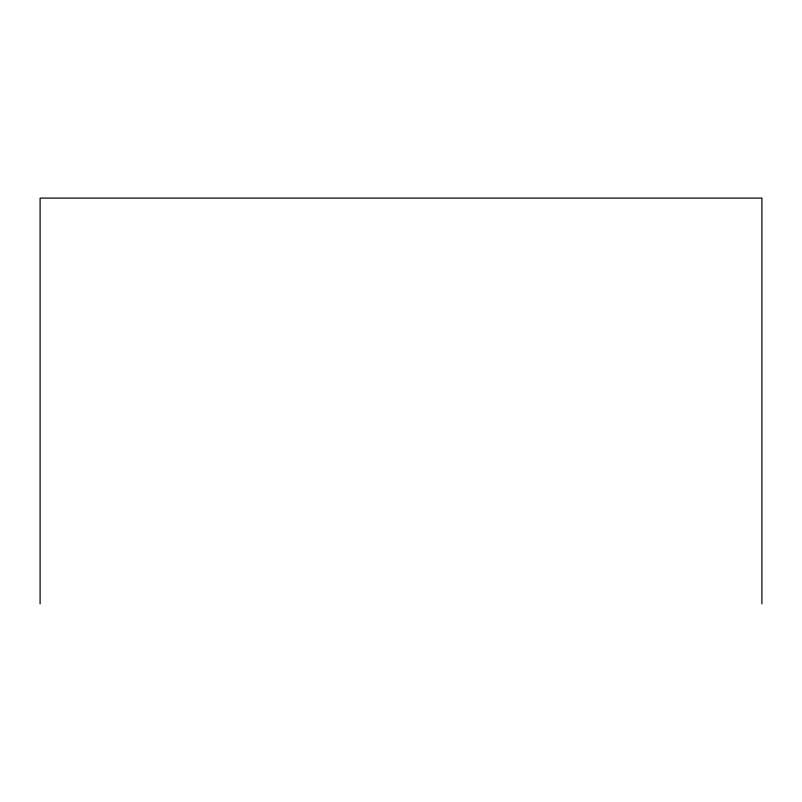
<?xml version="1.0" encoding="UTF-8"?>
<svg xmlns="http://www.w3.org/2000/svg" width="802" height="802" viewBox="0 0 802 802"><rect width="100%" height="100%" fill="white"/><g stroke="black" fill="none" stroke-linecap="round" stroke-linejoin="round"><path stroke-width="1.2" d="M761.9 603.906L761.9 198.094L40.1 198.094L40.1 603.906"/></g></svg>
